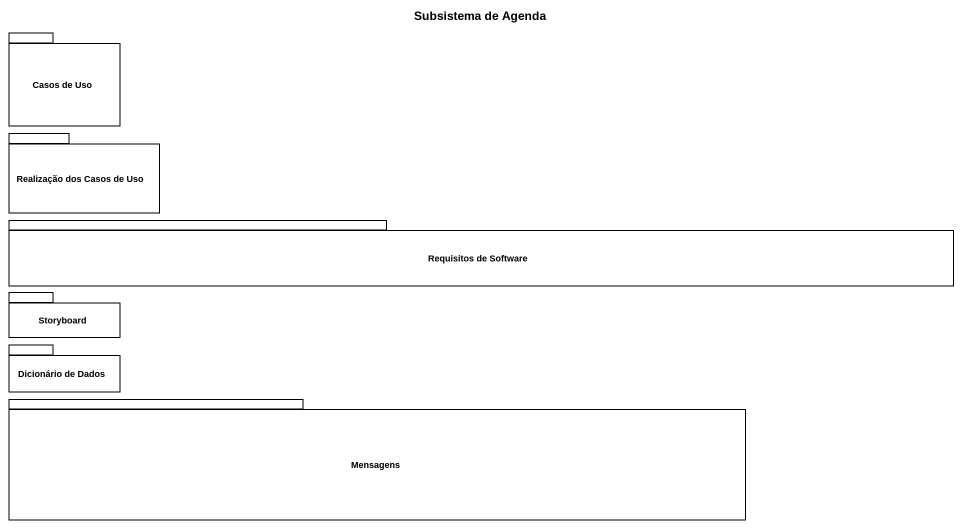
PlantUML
@startuml
title Subsistema de Agenda
package "Casos de Uso" as Casos_de_Uso {
}
package "Realização dos Casos de Uso" as Realização_dos_Casos_de_Uso {
}
package "Requisitos de Software" as Requisitos_de_Software {
}
package Storyboard {
}
package "Dicionário de Dados" as Dicionário_de_Dados {
}
package Mensagens {
}
@enduml
